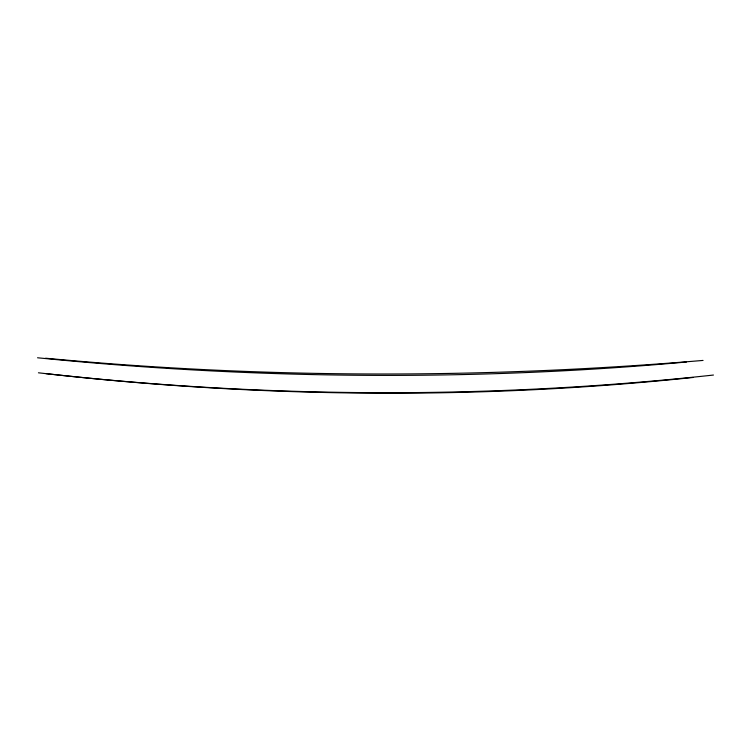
<?xml version="1.0" encoding="UTF-8"?>
<svg xmlns="http://www.w3.org/2000/svg" width="751" height="751" viewBox="0 0 751 751"><rect width="100%" height="100%" fill="white"/><g stroke="black" fill="none" stroke-linecap="round" stroke-linejoin="round"><path stroke-width="1.13" d="M713.45 375.04C491.792 399.232 267.497 398.405 45.933 373.632M686.508 362.001C470.717 381.583 253.106 379.302 37.55 357.776M703.058 360.424C484.414 378.87 264.099 378.898 45.614 358.208M38.432 372.796C188.661 390.06 340.165 396.688 491.314 391.487A2876.893 2876.461 19.3 0 0 693.051 377.471"/></g></svg>
